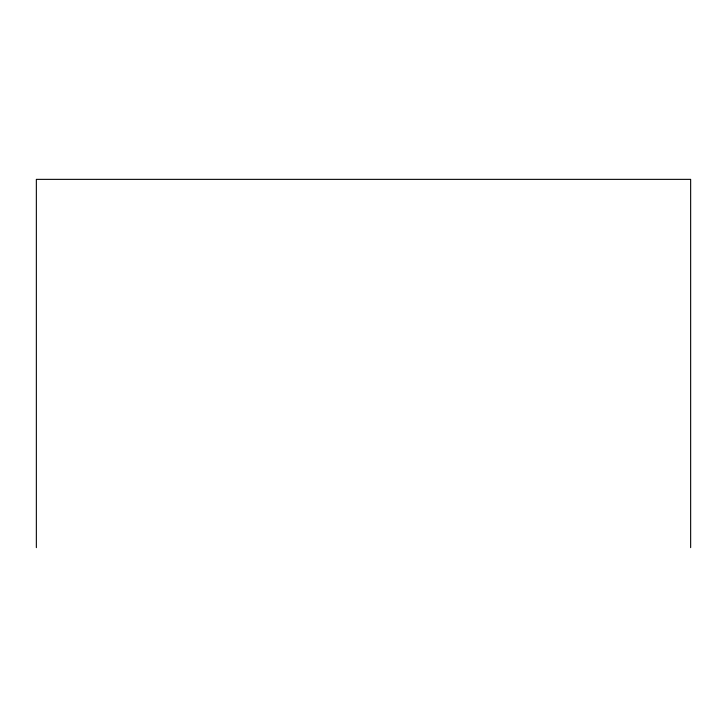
<?xml version="1.0" encoding="UTF-8"?>
<svg xmlns="http://www.w3.org/2000/svg" width="727" height="727" viewBox="0 0 727 727"><rect width="100%" height="100%" fill="white"/><g stroke="black" fill="none" stroke-linecap="round" stroke-linejoin="round"><path stroke-width="1.09" d="M690.65 547.64L690.65 179.36L36.35 179.36L36.35 547.64"/></g></svg>
